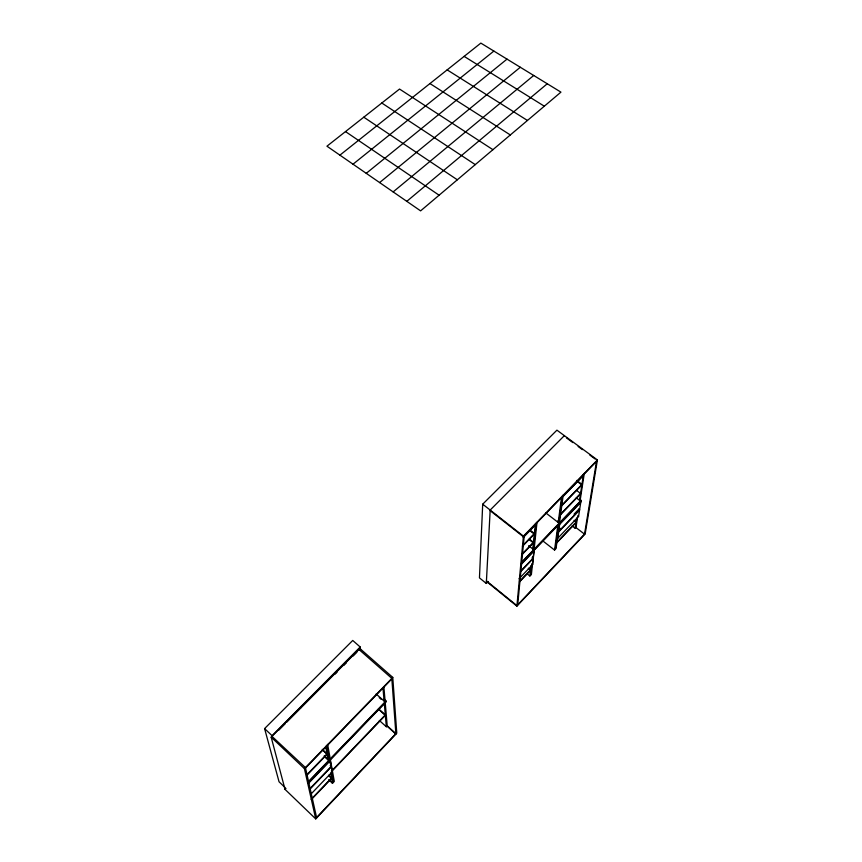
<?xml version="1.0" encoding="UTF-8"?>
<svg xmlns="http://www.w3.org/2000/svg" width="862" height="862" viewBox="0 0 862 862"><rect width="100%" height="100%" fill="white"/><g stroke="black" fill="none" stroke-linecap="round" stroke-linejoin="round"><path stroke-width="1.29" d="M486.416 581.397L516.888 606.137L585.169 533.912L597.409 459.952L556.927 430.16L482.698 504.195L479.455 577.885L486.308 583.455L488.172 581.516M486.308 583.455L490.176 510.056L564.362 435.633L564.276 436.291M516.888 606.137L523.428 536.132L597.409 459.952M517.717 604.79L524.225 535.873M526.747 573.51L529.871 575.999L530.97 565.634M528.632 545.7L532.738 548.932L535.388 523.945M530.636 575.191L531.746 564.815M532.296 559.632L532.576 557.035M533.125 551.842L533.406 549.245M533.524 548.113L536.196 523.105M534.203 548.426L531.401 574.394L529.871 575.999M537.015 522.275L534.321 547.284L532.738 548.932M519.096 578.725L532.63 564.567L533.287 558.425L532.35 557.682M520.616 571.183L533.352 557.897L534.084 551.033L533.136 550.279M534.354 549.999L534.483 548.857M543.135 541.153L554.557 550.075L557.876 524.936M545.905 512.998L558.21 522.458L561.615 496.674M555.311 549.277L558.705 523.687L559.653 524.408L558.716 531.412L557.779 530.69M558.975 521.65L562.412 495.855M557.477 537.899L556.055 548.491L554.557 550.075M557.833 535.248L559.072 525.982M563.198 495.036L559.75 520.853L558.21 522.458M556.874 537.5L557.8 538.222L558.641 531.951L579.555 510.121L578.617 509.41L574.07 514.161M559.772 523.536L559.923 522.383L557.886 520.81M572.12 525.971L575.234 528.352L576.797 518.116M576.301 497.87L579.523 500.305L583.52 474.122M577.54 517.34L575.967 527.576L575.234 528.352M579.706 503.246L580.094 500.693M584.296 473.324L580.277 499.507L579.523 500.305M557.8 538.222L578.564 516.489L579.555 510.121M558.716 531.412L579.63 509.582L580.74 502.46L579.792 501.749M596.504 461.429L584.522 534.138L575.116 526.93M316.57 817.51L395.873 733.637L386.973 725.632M585.266 533.362L516.941 605.62L486.437 580.859M315.729 818.9L396.779 733.174L392.77 677.392L359.573 648.246L271.174 737.182L285.031 789.376L315.729 818.9L304.415 768.613L271.174 737.182M328.659 779.722L332.484 783.332L334.305 781.425L330.351 759.519M379.334 720.46L386.338 726.763L387.21 725.847L385.206 702.411M311.279 799.139L331.493 777.955L328.594 775.229M311.376 799.57L331.579 778.397M519.538 581.408L530.518 569.911L528.417 568.241M556.884 542.273L576.193 522.038L574.103 520.443M519.484 581.947L530.453 570.45L528.363 568.791M556.82 542.823L576.107 522.598M309.878 788.708L331.267 766.393L330.254 760.758L329.295 759.864M309.975 789.129L331.353 766.824L330.394 765.93M560.429 528.384L557.703 531.229L558.641 531.951M520.573 571.711L533.287 558.425M332.29 770.272L385.303 714.867L378.493 708.769M332.376 770.714L385.346 715.352L378.537 709.243M311.063 794.01L332.258 771.846L331.353 766.824M307.971 782.039L385.971 700.968L383.989 699.201M308.068 782.502L386.014 701.463M308.165 782.955L386.057 701.959L385.971 700.968M308.488 783.396L330.254 760.758M521.521 562.347L581.225 500.229L581.042 501.404L521.413 563.468M521.467 562.908L581.128 500.811M521.262 564.384L534.084 551.033M559.653 524.408L580.74 502.46M306.764 774.83L327.054 753.819L322.248 749.347M306.872 775.294L327.14 754.293L323.304 750.716M521.693 554.481L533.438 542.306L529.3 539.062M560.656 514.075L580.568 493.43L576.441 490.327M521.639 555.053L533.373 542.877L529.236 539.634M560.58 514.668L580.471 494.034M324.241 755.705L328.056 759.26L329.952 757.299L327.614 744.38M376.155 693.975L384.107 701.054L385.012 700.106L383.881 686.971M304.415 768.613L392.77 677.392M285.031 789.376L285.958 788.418M305.299 768.279L391.865 678.911M522.501 545.797L534.365 533.535L530.184 530.27M561.852 505.132L581.958 484.358L576.743 480.446M522.447 546.379L534.311 534.128L530.119 530.863M561.776 505.725L581.861 484.961M597.301 460.61L523.374 536.746L490.144 510.681M523.331 536.929L535.313 524.581M563.08 495.995L583.369 475.091M523.277 537.522L535.248 525.184M562.994 496.609L583.272 475.716M360.197 647.006L272.058 735.663L264.591 728.595L352.73 640.455L360.197 647.006L360.499 649.636M278.814 730.136L285.311 723.606M286.561 722.345L300.806 708.014M301.097 707.724L310.288 698.468M310.535 698.22L319.78 688.91M319.974 688.716L358.7 649.743M335.167 674.052L337.064 672.144M343.669 665.496L346.492 662.652M353.097 656.004L356.879 652.2M406.799 201.342L547.262 83.754M393.137 191.914L533.707 75.468M379.625 182.572L520.303 67.258M366.242 173.337L507.018 59.122M353.011 164.2L493.872 51.073M339.908 155.149L480.845 43.1L560.936 92.137L420.602 210.867L326.946 146.195L399.537 89.055L492.924 149.676M464.133 56.386L544.321 106.198M447.162 69.876L527.447 120.464M429.955 83.56L510.326 134.957M381.801 103.02L475.264 164.62M363.786 117.189L457.334 179.792M345.5 131.584L439.114 195.211M566.409 437.864L572.799 442.572M578.133 446.494L582.389 449.63M589.845 455.114L595.168 459.037M577.691 481.847L580.816 484.185M578.704 508.871L579.63 509.582M577.637 515.778L578.564 516.489M482.698 504.195L523.428 536.132M532.404 557.154L533.352 557.897M531.692 563.823L532.63 564.567M379.237 697.627L381.219 699.394M387.006 726.095L395.906 734.101L391.822 678.372L358.635 649.194L358.764 650.304M324.424 756.642L328.228 760.198M330.318 765.499L331.267 766.393M331.32 770.962L332.258 771.846M328.681 775.671L330.609 777.492M285.096 787.588L279.051 781.78L264.591 728.595M272.327 736.676L305.428 767.568L316.666 817.919M325.674 746.373L328.056 759.26M330.599 773.052L332.484 783.332M326.644 745.371L329.004 758.28M329.176 759.217L329.877 763.075M331.514 772.083L333.4 782.373M329.963 759.174L330.135 760.112M382.965 687.93L384.107 701.054M384.301 703.349L386.338 726.763"/></g></svg>
